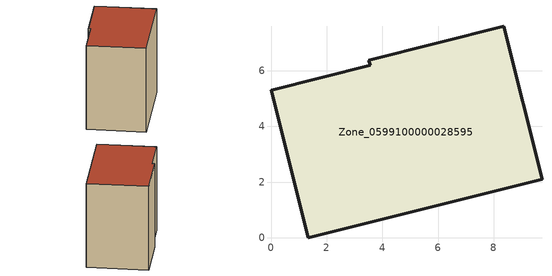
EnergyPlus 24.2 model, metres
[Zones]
Zone_0599100000028595
 floor ground (C_G): 0,5.3 3.56,6.19 3.51,6.38 8.35,7.6 9.73,2.1 1.33,0 z0
 wall outside (C_F): 3.56,6.19 0,5.3 1.33,0 9.73,2.1 8.35,7.6 3.51,6.38 3.56,6.19 z0:8.28
 roof outside (C_R): 8.35,7.6 3.51,6.38 3.56,6.19 0,5.3 1.33,0 9.73,2.1 z8.28
[BUILDING]
Pand.0599100000028595: North Axis=0; Terrain=City; Loads Convergence Tolerance Value=0.04; Temperature Convergence Tolerance Value=0.4; Solar Distribution=FullExterior; Maximum Number of Warmup Days=25; Minimum Number of Warmup Days=1
[Site:Location]
Rotterdam.The.Hague.AP_ZH_NLD Design_Conditions: Latitude=51.96; Longitude=4.45; Time Zone=1; Elevation=-4.5
[SITE:GROUNDTEMPERATURE:BUILDINGSURFACE]
18, 18, 18, 18, 18, 18, 18, 18, 18, 18, 18, 18
[MATERIAL] Thermal Absorptance=0.9; Solar Absorptance=0.7; Visible Absorptance=0.7
Name | Roughness | Thickness | Conductivity | Density | Specific Heat
G.TI.1975-1991 | MediumSmooth | 0.15 | 0.288461 | 540 | 1210
F.TI.1975-1991 | Rough | 0.3 | 0.230769 | 1920 | 840
R.TI.1975-1991 | MediumRough | 0.2 | 0.153846 | 1500 | 1000
[CONSTRUCTION]
C_G: G.TI.1975-1991
C_F: F.TI.1975-1991
C_R: R.TI.1975-1991
[ZONE]
Zone_0599100000028595: Type=1; Multiplier=1; Ceiling Height=Autocalculate; Volume=Autocalculate; Floor Area=autocalculate; Part of Total Floor Area=Yes
[ZONEINFILTRATION:DESIGNFLOWRATE]
Infil_Zone_0599100000028595: Zone or ZoneList or Space or SpaceList=Zone_0599100000028595; Schedule=AlwaysOn; Design Flow Rate Calculation Method=Flow/Area; Flow Rate per Floor Area=0.003; Constant Term Coefficient=1; Temperature Term Coefficient=0; Velocity Term Coefficient=0; Velocity Squared Term Coefficient=0
[HVACTEMPLATE:ZONE:IDEALLOADSAIRSYSTEM]
Zone_0599100000028595: Maximum Heating Supply Air Temperature=50; Minimum Cooling Supply Air Temperature=13; Maximum Heating Supply Air Humidity Ratio=0.0156; Minimum Cooling Supply Air Humidity Ratio=0.0077; Heating Limit=NoLimit; Cooling Limit=NoLimit; Dehumidification Control Type=ConstantSensibleHeatRatio; Cooling Sensible Heat Ratio=0.7; Dehumidification Setpoint=60; Humidification Control Type=None; Humidification Setpoint=30; Outdoor Air Method=None; Outdoor Air Flow Rate per Person=0.00944; Outdoor Air Flow Rate per Zone Floor Area=0; Outdoor Air Flow Rate per Zone=0; Demand Controlled Ventilation Type=None; Outdoor Air Economizer Type=NoEconomizer; Heat Recovery Type=None; Sensible Heat Recovery Effectiveness=0.7; Latent Heat Recovery Effectiveness=0.65
[ZONECONTROL:THERMOSTAT]
ThermostatControl_Zone_0599100000028595: Zone or ZoneList=Zone_0599100000028595; Control Type Schedule=DualSetpointControlType; Control 1=Thermostat_Zone_0599100000028595; Temperature Difference Between Cutout And Setpoint=0
[THERMOSTATSETPOINT:DUALSETPOINT]
Thermostat_Zone_0599100000028595: Heating Setpoint Temperature Schedule=HeatingSetpoint_Zone_0599100000028595; Cooling Setpoint Temperature Schedule=CoolingSetpoint_Zone_0599100000028595
[SCHEDULE:COMPACT]
HeatingSetpoint_Zone_0599100000028595: Through: 12/31, For: AllDays, Until: 24:00, 21
CoolingSetpoint_Zone_0599100000028595: Through: 12/31, For: AllDays, Until: 24:00, 24
DualSetpointControlType: Through: 12/31, For: AllDays, Until: 24:00, 4
AlwaysOn: Through: 12/31, For: AllDays, Until: 24:00, 1
